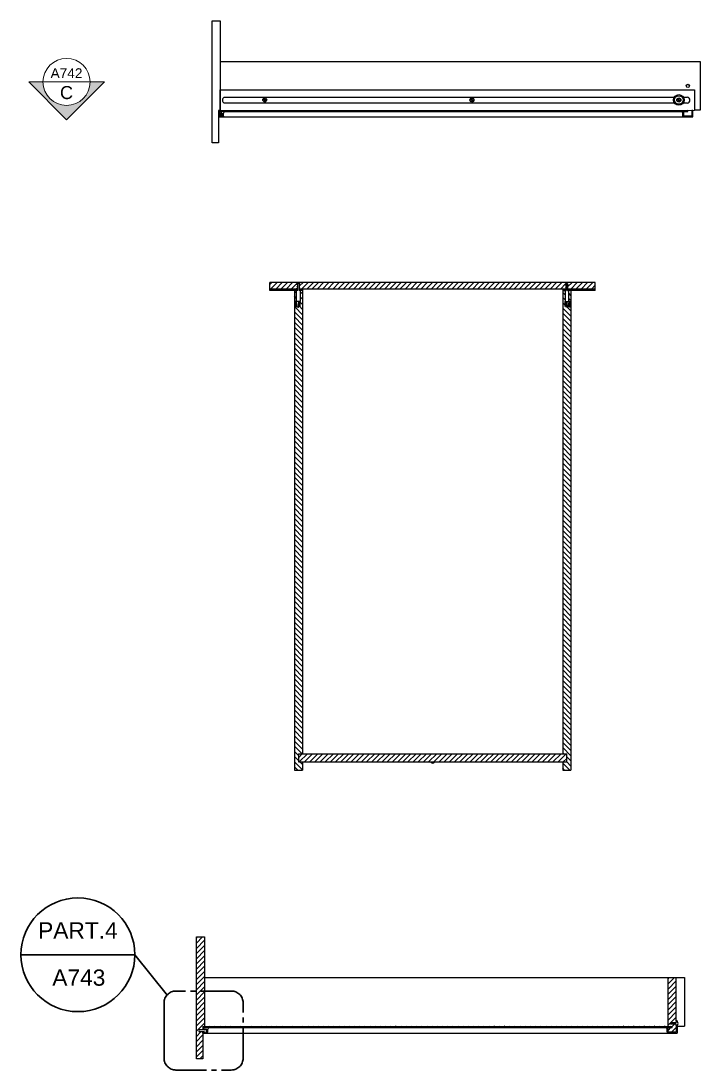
# Model space of a CAD drawing. Header units: inches. Extents: x 217 to 997, y -361 to 611.
# Drawn here: x 342.6 to 426.1, y 342.1 to 471.2 of the extents above; entities that cross this region are included whole.
import ezdxf
from ezdxf.enums import TextEntityAlignment as Align

# ---------------------------------------------------------------- set-up
doc = ezdxf.new("R2010")
doc.units = ezdxf.units.IN
doc.header["$MEASUREMENT"] = 0
doc.linetypes.add('ACAD_ISO04W100', pattern=[30, 24, -3, 0, -3])
doc.linetypes.add('CENTER2', pattern=[1.125, 0.75, -0.125, 0.125, -0.125])
doc.layers.add('A-ANNO-SYMB', color=3, linetype='Continuous', lineweight=18)
doc.layers.add('A-SECT A-MCUT', color=7, linetype='Continuous', lineweight=35)
doc.layers.add('assi', color=4, linetype='ACAD_ISO04W100')
doc.layers.add('viti', color=6, linetype='Continuous')
doc.styles.add('ARIAL', font='arial.ttf')
doc.styles.get("Standard").update_dxf_attribs({"font": 'arial.ttf'})

# ---------------------------------------------------------------- blocks, each defined once
blk = doc.blocks.new('SYMBOL')
at = {"layer": 'A-ANNO-SYMB', "linetype": 'Continuous', "lineweight": 20}
h = blk.add_hatch(color=256, dxfattribs=at)
h.dxf.hatch_style = 1
h.paths.add_polyline_path([(11.2063, 4.9481), (11.316, 4.9481, -1), (11.678, 4.9481), (11.7877, 4.9481), (11.497, 5.2405)])
at = {"linetype": 'Continuous', "lineweight": 20}
blk.add_line((11.316, 4.9481), (11.678, 4.9481), dxfattribs=at)
at = {"layer": 'A-ANNO-SYMB', "linetype": 'Continuous', "lineweight": 20}
for p, q in [((11.2063, 4.9481), (11.497, 5.2405)), ((11.7877, 4.9481), (11.497, 5.2405)), ((11.316, 4.9481), (11.2063, 4.9481)), ((11.678, 4.9481), (11.7877, 4.9481))]:
    blk.add_line(p, q, dxfattribs=at)
blk.add_circle((11.497, 4.9481), 0.181, dxfattribs=at)
for tag, p in [('TAVOLA', (11.497, 5.08)), ('SEZIONE', (11.497, 4.9181))]:
    blk.add_attdef(tag, text='', height=0.1, dxfattribs=at).set_placement(p, align=Align.TOP_CENTER)

msp = doc.modelspace()

# ---------------------------------------------------------------- linework, layer by layer
for p, q in [((366.13, 456.23), (366.13, 471.23)), ((366.13, 471.23), (367.13, 471.23)), ((367.13, 471.23), (367.13, 460.23)), ((367.13, 466.23), (426.13, 466.23)), ((426.13, 466.23), (426.13, 460.26)), ((367.13, 460.23), (367.13, 462.76)), ((366.93, 460.23), (424.63, 460.26)), ((367.13, 460.23), (366.93, 460.23)), ((366.93, 460.23), (366.93, 456.23)), ((367.68, 460.08), (366.93, 460.08)), ((367.13, 460.23), (425.46, 460.26)), ((367.68, 460.08), (423.87, 460.08)), ((423.87, 460.08), (424.63, 460.08)), ((424.13, 459.52), (424.13, 460.08)), ((424.63, 460.08), (424.63, 460.26)), ((425.13, 460.26), (425.13, 459.52)), ((425.13, 460.26), (425.23, 460.26)), ((426.13, 460.26), (425.46, 460.26)), ((425.13, 459.52), (424.13, 459.52)), ((366.93, 456.23), (366.13, 456.23)), ((413.25, 439.05), (373.25, 439.05)), ((373.25, 438.05), (373.25, 439.05)), ((413.25, 438.05), (413.25, 439.05)), ((376.66, 438.25), (373.25, 438.25)), ((376.66, 438.05), (373.25, 438.05)), ((376.25, 438.05), (376.25, 379.05)), ((377.25, 438.05), (376.85, 438.05)), ((409.6, 438.25), (376.91, 438.25)), ((377.25, 438.25), (377.25, 381.05)), ((409.25, 438.25), (409.25, 381.05)), ((409.66, 438.05), (409.25, 438.05)), ((409.25, 438.05), (409.66, 438.05)), ((413.25, 438.25), (409.85, 438.25)), ((413.25, 438.05), (409.85, 438.05)), ((410.25, 438.05), (410.25, 379.05)), ((376.75, 381.05), (409.75, 381.05)), ((376.75, 381.05), (376.75, 380.05)), ((409.75, 380.05), (409.75, 381.05)), ((376.75, 380.05), (409.75, 380.05)), ((377.25, 380.05), (377.25, 379.05)), ((409.25, 380.05), (409.25, 379.05)), ((376.25, 379.05), (377.25, 379.05)), ((409.25, 379.05), (410.25, 379.05)), ((364.2, 358.52), (365.2, 358.52)), ((364.2, 343.52), (364.2, 358.52)), ((365.2, 358.52), (365.2, 347.52)), ((365.2, 353.52), (424.2, 353.52)), ((422.2, 347.54), (422.2, 353.52)), ((423.2, 348.2), (423.2, 353.52)), ((424.2, 353.52), (424.2, 347.54)), ((365, 347.52), (422.7, 347.54)), ((365, 347.52), (365, 347.1)), ((365.76, 347.37), (365.1, 347.37)), ((421.94, 347.37), (422.7, 347.37)), ((422.2, 346.8), (422.2, 347.37)), ((422.7, 347.37), (422.7, 347.54)), ((423.2, 348.2), (423.2, 348.09)), ((423.2, 347.62), (423.2, 346.8)), ((423.3, 347.54), (424.2, 347.54)), ((365, 346.84), (365, 343.52)), ((423.2, 346.8), (422.2, 346.8)), ((365, 343.52), (364.2, 343.52))]:
    msp.add_line(p, q)
at = {"layer": 'A-SECT A-MCUT'}
for p, q in [((342.63, 356.33), (356.63, 356.33)), ((356.63, 356.33), (360.65, 351.33))]:
    msp.add_line(p, q, dxfattribs=at)
at = {"layer": 'A-SECT A-MCUT', "linetype": 'CENTER2', "ltscale": 5}
for p, q in [((368.49, 351.87), (361.68, 351.87)), ((360.22, 350.41), (360.22, 343.61)), ((360.22, 343.61), (360.22, 350.41)), ((369.94, 343.61), (369.94, 350.41)), ((361.68, 342.15), (368.49, 342.15))]:
    msp.add_line(p, q, dxfattribs=at)
at = {"layer": 'A-SECT A-MCUT'}
msp.add_circle((349.63, 356.33), 7, dxfattribs=at)
at = {"layer": 'A-SECT A-MCUT', "linetype": 'CENTER2', "ltscale": 5}
for centre, start, end in [((361.68, 350.41), 90, 180), ((368.49, 350.41), 0, 90), ((361.68, 343.61), 180, 270), ((368.49, 343.61), 270, 0)]:
    msp.add_arc(centre, 1.46, start, end, dxfattribs=at)
at = {"layer": 'assi', "linetype": 'Continuous'}
for p, q in [((373.25, 438.81), (373.49, 439.05)), ((373.32, 438.25), (374.12, 439.05)), ((373.96, 438.25), (374.76, 439.05)), ((374.6, 438.25), (375.4, 439.05)), ((375.23, 438.25), (376.03, 439.05)), ((375.87, 438.25), (376.67, 439.05)), ((376.93, 438.67), (377.31, 439.05)), ((377.14, 438.25), (377.94, 439.05)), ((377.78, 438.25), (378.58, 439.05)), ((378.41, 438.25), (379.21, 439.05)), ((379.05, 438.25), (379.85, 439.05)), ((379.69, 438.25), (380.49, 439.05)), ((380.32, 438.25), (381.12, 439.05)), ((380.96, 438.25), (381.76, 439.05)), ((381.6, 438.25), (382.4, 439.05)), ((382.23, 438.25), (383.03, 439.05)), ((382.87, 438.25), (383.67, 439.05)), ((383.51, 438.25), (384.31, 439.05)), ((384.14, 438.25), (384.94, 439.05)), ((384.78, 438.25), (385.58, 439.05)), ((385.42, 438.25), (386.22, 439.05)), ((386.05, 438.25), (386.85, 439.05)), ((386.69, 438.25), (387.49, 439.05)), ((387.32, 438.25), (388.12, 439.05)), ((387.96, 438.25), (388.76, 439.05)), ((388.6, 438.25), (389.4, 439.05)), ((389.23, 438.25), (390.03, 439.05)), ((389.87, 438.25), (390.67, 439.05)), ((390.51, 438.25), (391.31, 439.05)), ((391.14, 438.25), (391.94, 439.05)), ((391.78, 438.25), (392.58, 439.05)), ((392.42, 438.25), (393.22, 439.05)), ((393.05, 438.25), (393.85, 439.05)), ((393.69, 438.25), (394.49, 439.05)), ((394.32, 438.25), (395.12, 439.05)), ((394.96, 438.25), (395.76, 439.05)), ((395.6, 438.25), (396.4, 439.05)), ((396.23, 438.25), (397.03, 439.05)), ((396.87, 438.25), (397.67, 439.05)), ((397.51, 438.25), (398.31, 439.05)), ((398.14, 438.25), (398.94, 439.05)), ((398.78, 438.25), (399.58, 439.05)), ((399.42, 438.25), (400.22, 439.05)), ((400.05, 438.25), (400.85, 439.05)), ((400.69, 438.25), (401.49, 439.05)), ((401.33, 438.25), (402.13, 439.05)), ((401.96, 438.25), (402.76, 439.05)), ((402.6, 438.25), (403.4, 439.05)), ((403.23, 438.25), (404.03, 439.05)), ((403.87, 438.25), (404.67, 439.05)), ((404.51, 438.25), (405.31, 439.05)), ((405.14, 438.25), (405.94, 439.05)), ((405.78, 438.25), (406.58, 439.05)), ((406.42, 438.25), (407.22, 439.05)), ((407.05, 438.25), (407.85, 439.05)), ((407.69, 438.25), (408.49, 439.05)), ((408.33, 438.25), (409.13, 439.05)), ((408.96, 438.25), (409.6, 438.88)), ((409.62, 438.91), (409.76, 439.05)), ((409.85, 438.5), (410.4, 439.05)), ((410.23, 438.25), (411.03, 439.05)), ((410.87, 438.25), (411.67, 439.05)), ((411.51, 438.25), (412.31, 439.05)), ((412.14, 438.25), (412.94, 439.05)), ((376.53, 437.73), (376.25, 438)), ((376.51, 438.25), (376.61, 438.35)), ((376.85, 438.59), (376.92, 438.67)), ((377.25, 437.64), (376.98, 437.91)), ((409.53, 437.55), (409.25, 437.82)), ((409.6, 438.25), (409.66, 438.31)), ((410.25, 437.46), (409.98, 437.73)), ((412.78, 438.25), (413.25, 438.72)), ((376.53, 437.09), (376.25, 437.36)), ((376.26, 436.73), (376.25, 436.73)), ((377.25, 437), (376.98, 437.28)), ((377.25, 436.36), (376.98, 436.64)), ((409.53, 436.91), (409.25, 437.19)), ((409.55, 436.25), (409.25, 436.55)), ((410.25, 436.82), (409.98, 437.1)), ((377.25, 434.46), (376.25, 435.46)), ((377.25, 435.09), (376.35, 436)), ((377.25, 435.73), (376.82, 436.17)), ((410.25, 434.91), (409.25, 435.91)), ((410.25, 434.28), (409.25, 435.28)), ((409.72, 436.08), (409.59, 436.21)), ((410.25, 435.55), (409.8, 436)), ((377.25, 433.82), (376.25, 434.82)), ((377.25, 433.18), (376.25, 434.18)), ((410.25, 433.64), (409.25, 434.64)), ((410.25, 433), (409.25, 434)), ((377.25, 432.55), (376.25, 433.55)), ((377.25, 431.91), (376.25, 432.91)), ((410.25, 432.37), (409.25, 433.37)), ((410.25, 431.73), (409.25, 432.73)), ((377.25, 431.27), (376.25, 432.27)), ((377.25, 430.64), (376.25, 431.64)), ((410.25, 431.09), (409.25, 432.09)), ((410.25, 430.46), (409.25, 431.46)), ((377.25, 430), (376.25, 431)), ((377.25, 429.36), (376.25, 430.36)), ((410.25, 429.82), (409.25, 430.82)), ((410.25, 429.19), (409.25, 430.19)), ((377.25, 428.73), (376.25, 429.73)), ((377.25, 428.09), (376.25, 429.09)), ((410.25, 428.55), (409.25, 429.55)), ((410.25, 427.91), (409.25, 428.91)), ((377.25, 427.46), (376.25, 428.46)), ((377.25, 426.82), (376.25, 427.82)), ((410.25, 427.28), (409.25, 428.28)), ((410.25, 426.64), (409.25, 427.64)), ((377.25, 426.18), (376.25, 427.18)), ((377.25, 425.55), (376.25, 426.55)), ((410.25, 426), (409.25, 427)), ((410.25, 425.37), (409.25, 426.37)), ((377.25, 424.91), (376.25, 425.91)), ((377.25, 424.27), (376.25, 425.27)), ((410.25, 424.73), (409.25, 425.73)), ((410.25, 424.09), (409.25, 425.09)), ((377.25, 423.64), (376.25, 424.64)), ((377.25, 423), (376.25, 424)), ((410.25, 423.46), (409.25, 424.46)), ((410.25, 422.82), (409.25, 423.82)), ((377.25, 422.36), (376.25, 423.36)), ((377.25, 421.73), (376.25, 422.73)), ((410.25, 422.19), (409.25, 423.19)), ((410.25, 421.55), (409.25, 422.55)), ((377.25, 421.09), (376.25, 422.09)), ((377.25, 420.46), (376.25, 421.46)), ((377.25, 419.82), (376.25, 420.82)), ((410.25, 420.91), (409.25, 421.91)), ((410.25, 420.28), (409.25, 421.28)), ((377.25, 419.18), (376.25, 420.18)), ((377.25, 418.55), (376.25, 419.55)), ((410.25, 419.64), (409.25, 420.64)), ((410.25, 419), (409.25, 420)), ((377.25, 417.91), (376.25, 418.91)), ((377.25, 417.27), (376.25, 418.27)), ((410.25, 418.37), (409.25, 419.37)), ((410.25, 417.73), (409.25, 418.73)), ((377.25, 416.64), (376.25, 417.64)), ((377.25, 416), (376.25, 417)), ((410.25, 417.09), (409.25, 418.09)), ((410.25, 416.46), (409.25, 417.46)), ((377.25, 415.36), (376.25, 416.36)), ((377.25, 414.73), (376.25, 415.73)), ((410.25, 415.82), (409.25, 416.82)), ((410.25, 415.18), (409.25, 416.18)), ((377.25, 414.09), (376.25, 415.09)), ((377.25, 413.45), (376.25, 414.45)), ((410.25, 414.55), (409.25, 415.55)), ((410.25, 413.91), (409.25, 414.91)), ((377.25, 412.82), (376.25, 413.82)), ((377.25, 412.18), (376.25, 413.18)), ((410.25, 413.28), (409.25, 414.28)), ((410.25, 412.64), (409.25, 413.64)), ((377.25, 411.55), (376.25, 412.55)), ((377.25, 410.91), (376.25, 411.91)), ((410.25, 412), (409.25, 413)), ((410.25, 411.37), (409.25, 412.37)), ((377.25, 410.27), (376.25, 411.27)), ((377.25, 409.64), (376.25, 410.64)), ((410.25, 410.73), (409.25, 411.73)), ((410.25, 410.09), (409.25, 411.09)), ((377.25, 409), (376.25, 410)), ((377.25, 408.36), (376.25, 409.36)), ((410.25, 409.46), (409.25, 410.46)), ((410.25, 408.82), (409.25, 409.82)), ((377.25, 407.73), (376.25, 408.73)), ((377.25, 407.09), (376.25, 408.09)), ((410.25, 408.18), (409.25, 409.18)), ((410.25, 407.55), (409.25, 408.55)), ((410.25, 406.91), (409.25, 407.91)), ((377.25, 406.45), (376.25, 407.45)), ((377.25, 405.82), (376.25, 406.82)), ((410.25, 406.28), (409.25, 407.28)), ((410.25, 405.64), (409.25, 406.64)), ((377.25, 405.18), (376.25, 406.18)), ((377.25, 404.55), (376.25, 405.55)), ((410.25, 405), (409.25, 406)), ((410.25, 404.37), (409.25, 405.37)), ((377.25, 403.91), (376.25, 404.91)), ((377.25, 403.27), (376.25, 404.27)), ((410.25, 403.73), (409.25, 404.73)), ((410.25, 403.09), (409.25, 404.09)), ((377.25, 402.64), (376.25, 403.64)), ((377.25, 402), (376.25, 403)), ((410.25, 402.46), (409.25, 403.46)), ((410.25, 401.82), (409.25, 402.82)), ((377.25, 401.36), (376.25, 402.36)), ((377.25, 400.73), (376.25, 401.73)), ((410.25, 401.18), (409.25, 402.18)), ((410.25, 400.55), (409.25, 401.55)), ((377.25, 400.09), (376.25, 401.09)), ((377.25, 399.45), (376.25, 400.45)), ((410.25, 399.91), (409.25, 400.91)), ((410.25, 399.27), (409.25, 400.27)), ((377.25, 398.82), (376.25, 399.82)), ((377.25, 398.18), (376.25, 399.18)), ((410.25, 398.64), (409.25, 399.64)), ((410.25, 398), (409.25, 399)), ((377.25, 397.54), (376.25, 398.54)), ((377.25, 396.91), (376.25, 397.91)), ((410.25, 397.37), (409.25, 398.37)), ((410.25, 396.73), (409.25, 397.73)), ((377.25, 396.27), (376.25, 397.27)), ((377.25, 395.64), (376.25, 396.64)), ((410.25, 396.09), (409.25, 397.09)), ((410.25, 395.46), (409.25, 396.46)), ((377.25, 395), (376.25, 396)), ((377.25, 394.36), (376.25, 395.36)), ((410.25, 394.82), (409.25, 395.82)), ((410.25, 394.18), (409.25, 395.18)), ((377.25, 393.73), (376.25, 394.73)), ((377.25, 393.09), (376.25, 394.09)), ((410.25, 393.55), (409.25, 394.55)), ((410.25, 392.91), (409.25, 393.91)), ((377.25, 392.45), (376.25, 393.45)), ((377.25, 391.82), (376.25, 392.82)), ((410.25, 392.27), (409.25, 393.27)), ((410.25, 391.64), (409.25, 392.64)), ((377.25, 391.18), (376.25, 392.18)), ((377.25, 390.54), (376.25, 391.54)), ((410.25, 391), (409.25, 392)), ((410.25, 390.37), (409.25, 391.37)), ((377.25, 389.91), (376.25, 390.91)), ((377.25, 389.27), (376.25, 390.27)), ((410.25, 389.73), (409.25, 390.73)), ((410.25, 389.09), (409.25, 390.09)), ((377.25, 388.64), (376.25, 389.64)), ((377.25, 388), (376.25, 389)), ((410.25, 388.46), (409.25, 389.46)), ((410.25, 387.82), (409.25, 388.82)), ((377.25, 387.36), (376.25, 388.36)), ((377.25, 386.73), (376.25, 387.73)), ((410.25, 387.18), (409.25, 388.18)), ((410.25, 386.55), (409.25, 387.55)), ((377.25, 386.09), (376.25, 387.09)), ((377.25, 385.45), (376.25, 386.45)), ((410.25, 385.91), (409.25, 386.91)), ((410.25, 385.27), (409.25, 386.27)), ((377.25, 384.82), (376.25, 385.82)), ((377.25, 384.18), (376.25, 385.18)), ((410.25, 384.64), (409.25, 385.64)), ((410.25, 384), (409.25, 385)), ((377.25, 383.54), (376.25, 384.54)), ((377.25, 382.91), (376.25, 383.91)), ((410.25, 383.36), (409.25, 384.36)), ((410.25, 382.73), (409.25, 383.73)), ((377.25, 382.27), (376.25, 383.27)), ((377.25, 381.63), (376.25, 382.63)), ((410.25, 382.09), (409.25, 383.09)), ((410.25, 381.46), (409.25, 382.46)), ((377.21, 381.05), (376.25, 382)), ((376.75, 380.86), (376.25, 381.36)), ((376.75, 380.58), (377.22, 381.05)), ((376.85, 380.05), (377.85, 381.05)), ((377.49, 380.05), (378.49, 381.05)), ((378.13, 380.05), (379.13, 381.05)), ((378.76, 380.05), (379.76, 381.05)), ((379.4, 380.05), (380.4, 381.05)), ((380.04, 380.05), (381.04, 381.05)), ((380.67, 380.05), (381.67, 381.05)), ((381.31, 380.05), (382.31, 381.05)), ((381.95, 380.05), (382.95, 381.05)), ((382.58, 380.05), (383.58, 381.05)), ((383.22, 380.05), (384.22, 381.05)), ((383.85, 380.05), (384.85, 381.05)), ((384.49, 380.05), (385.49, 381.05)), ((385.13, 380.05), (386.13, 381.05)), ((385.76, 380.05), (386.76, 381.05)), ((386.4, 380.05), (387.4, 381.05)), ((387.04, 380.05), (388.04, 381.05)), ((387.67, 380.05), (388.67, 381.05)), ((388.31, 380.05), (389.31, 381.05)), ((388.95, 380.05), (389.95, 381.05)), ((389.58, 380.05), (390.58, 381.05)), ((390.22, 380.05), (391.22, 381.05)), ((390.85, 380.05), (391.85, 381.05)), ((391.49, 380.05), (392.49, 381.05)), ((392.13, 380.05), (393.13, 381.05)), ((392.76, 380.05), (393.76, 381.05)), ((393.4, 380.05), (394.4, 381.05)), ((394.04, 380.05), (395.04, 381.05)), ((394.67, 380.05), (395.67, 381.05)), ((395.31, 380.05), (396.31, 381.05)), ((395.95, 380.05), (396.95, 381.05)), ((396.58, 380.05), (397.58, 381.05)), ((397.22, 380.05), (398.22, 381.05)), ((397.86, 380.05), (398.86, 381.05)), ((398.49, 380.05), (399.49, 381.05)), ((399.13, 380.05), (400.13, 381.05)), ((399.76, 380.05), (400.76, 381.05)), ((400.4, 380.05), (401.4, 381.05)), ((401.04, 380.05), (402.04, 381.05)), ((401.67, 380.05), (402.67, 381.05)), ((402.31, 380.05), (403.31, 381.05)), ((402.95, 380.05), (403.95, 381.05)), ((403.58, 380.05), (404.58, 381.05)), ((404.22, 380.05), (405.22, 381.05)), ((404.86, 380.05), (405.86, 381.05)), ((405.49, 380.05), (406.49, 381.05)), ((406.13, 380.05), (407.13, 381.05)), ((406.76, 380.05), (407.76, 381.05)), ((407.4, 380.05), (408.4, 381.05)), ((408.04, 380.05), (409.04, 381.05)), ((408.67, 380.05), (409.67, 381.05)), ((410.25, 380.82), (409.25, 381.82)), ((409.39, 381.05), (409.25, 381.18)), ((376.75, 380.23), (376.25, 380.73)), ((377.25, 379.09), (376.25, 380.09)), ((377.25, 379.73), (376.93, 380.05)), ((410.12, 379.05), (409.25, 379.91)), ((409.31, 380.05), (409.75, 380.49)), ((410.25, 380.18), (409.75, 380.68)), ((410.25, 379.55), (409.75, 380.05)), ((376.66, 379.05), (376.25, 379.45)), ((409.48, 379.05), (409.25, 379.27)), ((364.2, 358.39), (364.34, 358.52)), ((364.2, 357.75), (364.97, 358.52)), ((364.2, 357.11), (365.2, 358.11)), ((364.2, 356.48), (365.2, 357.48)), ((364.2, 355.84), (365.2, 356.84)), ((364.2, 355.2), (365.2, 356.2)), ((364.2, 354.57), (365.2, 355.57)), ((364.2, 353.93), (365.2, 354.93)), ((364.2, 353.29), (365.2, 354.29)), ((364.2, 352.66), (365.2, 353.66)), ((364.2, 352.02), (365.2, 353.02)), ((422.2, 353.38), (422.34, 353.52)), ((422.2, 352.75), (422.98, 353.52)), ((422.2, 352.11), (423.2, 353.11)), ((422.2, 351.47), (423.2, 352.47)), ((364.2, 351.38), (365.2, 352.38)), ((364.2, 350.75), (365.2, 351.75)), ((364.2, 350.11), (365.2, 351.11)), ((422.2, 350.84), (423.2, 351.84)), ((422.2, 350.2), (423.2, 351.2)), ((364.2, 349.48), (365.2, 350.48)), ((364.2, 348.84), (365.2, 349.84)), ((422.2, 349.56), (423.2, 350.56)), ((422.2, 348.93), (423.2, 349.93)), ((364.2, 348.2), (365.2, 349.2)), ((364.2, 347.57), (365.2, 348.57)), ((422.2, 348.29), (423.2, 349.29)), ((422.2, 347.65), (423.2, 348.65)), ((364.2, 346.93), (365.2, 347.93)), ((365.32, 347.37), (365.17, 347.52)), ((365.96, 347.37), (365.8, 347.52)), ((366.59, 347.37), (366.44, 347.52)), ((367.23, 347.37), (367.08, 347.52)), ((367.86, 347.37), (367.71, 347.52)), ((368.5, 347.37), (368.35, 347.52)), ((369.14, 347.37), (368.99, 347.52)), ((369.77, 347.37), (369.62, 347.52)), ((370.41, 347.37), (370.26, 347.52)), ((371.05, 347.37), (370.89, 347.52)), ((371.68, 347.37), (371.53, 347.52)), ((372.32, 347.37), (372.17, 347.52)), ((372.96, 347.37), (372.8, 347.52)), ((373.59, 347.37), (373.44, 347.52)), ((374.23, 347.37), (374.07, 347.52)), ((374.86, 347.37), (374.71, 347.52)), ((375.5, 347.37), (375.35, 347.52)), ((376.14, 347.37), (375.98, 347.52)), ((376.77, 347.37), (376.62, 347.52)), ((377.41, 347.37), (377.25, 347.52)), ((378.05, 347.37), (377.89, 347.52)), ((378.68, 347.37), (378.53, 347.52)), ((379.32, 347.37), (379.16, 347.52)), ((379.96, 347.37), (379.8, 347.52)), ((380.59, 347.37), (380.43, 347.52)), ((381.23, 347.37), (381.07, 347.52)), ((381.87, 347.37), (381.71, 347.52)), ((382.5, 347.37), (382.34, 347.53)), ((383.14, 347.37), (382.98, 347.53)), ((383.77, 347.37), (383.62, 347.53)), ((384.41, 347.37), (384.25, 347.53)), ((385.05, 347.37), (384.89, 347.53)), ((385.68, 347.37), (385.52, 347.53)), ((386.32, 347.37), (386.16, 347.53)), ((386.96, 347.37), (386.8, 347.53)), ((387.59, 347.37), (387.43, 347.53)), ((388.23, 347.37), (388.07, 347.53)), ((388.87, 347.37), (388.7, 347.53)), ((389.5, 347.37), (389.34, 347.53)), ((390.14, 347.37), (389.98, 347.53)), ((390.77, 347.37), (390.61, 347.53)), ((391.41, 347.37), (391.25, 347.53)), ((392.05, 347.37), (391.88, 347.53)), ((392.68, 347.37), (392.52, 347.53)), ((393.32, 347.37), (393.16, 347.53)), ((393.96, 347.37), (393.79, 347.53)), ((394.59, 347.37), (394.43, 347.53)), ((395.23, 347.37), (395.07, 347.53)), ((395.87, 347.37), (395.7, 347.53)), ((396.5, 347.37), (396.34, 347.53)), ((397.14, 347.37), (396.97, 347.53)), ((397.77, 347.37), (397.61, 347.53)), ((398.41, 347.37), (398.25, 347.53)), ((399.05, 347.37), (398.88, 347.53)), ((399.68, 347.37), (399.52, 347.53)), ((400.32, 347.37), (400.15, 347.53)), ((400.96, 347.37), (400.79, 347.53)), ((401.59, 347.37), (401.43, 347.53)), ((402.23, 347.37), (402.06, 347.53)), ((402.87, 347.37), (402.7, 347.53)), ((403.5, 347.37), (403.33, 347.54)), ((404.14, 347.37), (403.97, 347.54)), ((404.78, 347.37), (404.61, 347.54)), ((405.41, 347.37), (405.24, 347.54)), ((406.05, 347.37), (405.88, 347.54)), ((406.68, 347.37), (406.51, 347.54)), ((407.32, 347.37), (407.15, 347.54)), ((407.96, 347.37), (407.79, 347.54)), ((408.59, 347.37), (408.42, 347.54)), ((409.23, 347.37), (409.06, 347.54)), ((409.87, 347.37), (409.7, 347.54)), ((410.5, 347.37), (410.33, 347.54)), ((411.14, 347.37), (410.97, 347.54)), ((411.78, 347.37), (411.6, 347.54)), ((412.41, 347.37), (412.24, 347.54)), ((413.05, 347.37), (412.88, 347.54)), ((413.68, 347.37), (413.51, 347.54)), ((414.32, 347.37), (414.15, 347.54)), ((414.96, 347.37), (414.78, 347.54)), ((415.59, 347.37), (415.42, 347.54)), ((416.23, 347.37), (416.06, 347.54)), ((416.87, 347.37), (416.69, 347.54)), ((417.5, 347.37), (417.33, 347.54)), ((418.14, 347.37), (417.96, 347.54)), ((418.78, 347.37), (418.6, 347.54)), ((419.41, 347.37), (419.24, 347.54)), ((420.05, 347.37), (419.87, 347.54)), ((420.69, 347.37), (420.51, 347.54)), ((421.32, 347.37), (421.15, 347.54)), ((421.96, 347.37), (421.78, 347.54)), ((422.2, 347.02), (422.55, 347.37)), ((422.59, 347.37), (422.42, 347.54)), ((422.63, 346.8), (423.2, 347.38)), ((422.7, 347.52), (422.98, 347.79)), ((423.13, 347.94), (423.2, 348.02)), ((364.2, 346.29), (364.75, 346.84)), ((364.2, 345.66), (365, 346.46)), ((364.2, 345.02), (365, 345.82)), ((364.2, 344.38), (365, 345.18)), ((364.2, 343.75), (365, 344.55)), ((364.61, 343.52), (365, 343.91))]:
    msp.add_line(p, q, dxfattribs=at)
at = {"layer": 'viti'}
for p, q in [((367.13, 462.76), (425.46, 462.76)), ((425.46, 462.76), (425.46, 460.26)), ((367.63, 461.85), (422.96, 461.85)), ((367.63, 461.14), (422.98, 461.14)), ((372.59, 461.55), (372.46, 461.55)), ((372.46, 461.55), (372.46, 461.51)), ((372.59, 461.51), (372.46, 461.51)), ((372.59, 461.55), (372.59, 461.68)), ((372.59, 461.68), (372.63, 461.68)), ((372.59, 461.51), (372.59, 461.38)), ((372.63, 461.38), (372.59, 461.38)), ((372.63, 461.55), (372.63, 461.68)), ((372.63, 461.55), (372.76, 461.55)), ((372.63, 461.51), (372.76, 461.51)), ((372.63, 461.51), (372.63, 461.38)), ((372.76, 461.51), (372.76, 461.55)), ((398.06, 461.53), (397.93, 461.53)), ((397.93, 461.53), (397.93, 461.49)), ((398.06, 461.49), (397.93, 461.49)), ((398.06, 461.53), (398.06, 461.66)), ((398.06, 461.66), (398.1, 461.66)), ((398.06, 461.49), (398.06, 461.36)), ((398.1, 461.36), (398.06, 461.36)), ((398.1, 461.53), (398.1, 461.66)), ((398.1, 461.53), (398.23, 461.53)), ((398.1, 461.49), (398.23, 461.49)), ((398.1, 461.49), (398.1, 461.36)), ((398.23, 461.49), (398.23, 461.53)), ((423.5, 461.53), (423.37, 461.53)), ((423.37, 461.53), (423.37, 461.49)), ((423.5, 461.49), (423.37, 461.49)), ((423.5, 461.53), (423.5, 461.66)), ((423.5, 461.66), (423.54, 461.66)), ((423.5, 461.49), (423.5, 461.36)), ((423.54, 461.36), (423.5, 461.36)), ((423.54, 461.53), (423.54, 461.66)), ((423.54, 461.53), (423.67, 461.53)), ((423.54, 461.49), (423.54, 461.36)), ((423.54, 461.49), (423.67, 461.49)), ((423.67, 461.49), (423.67, 461.53)), ((424.08, 461.85), (424.58, 461.85)), ((424.08, 461.14), (424.58, 461.14)), ((367.03, 460.08), (367.03, 459.55)), ((367.07, 459.81), (367.03, 459.81)), ((367.07, 459.55), (367.03, 459.55)), ((367.03, 459.55), (367.03, 459.52)), ((367.08, 459.76), (367.05, 459.7)), ((367.05, 459.7), (367.05, 459.66)), ((367.05, 459.66), (367.08, 459.6)), ((367.07, 459.81), (367.26, 459.95)), ((367.07, 459.55), (367.07, 459.81)), ((367.11, 459.52), (367.07, 459.55)), ((367.26, 459.8), (367.08, 459.76)), ((367.26, 459.71), (367.08, 459.7)), ((367.08, 459.66), (367.26, 459.65)), ((367.08, 459.6), (367.26, 459.56)), ((367.26, 459.94), (367.26, 459.52)), ((367.32, 459.92), (367.32, 459.52)), ((367.53, 459.52), (367.53, 459.89)), ((424.02, 459.52), (424.02, 459.89)), ((425.23, 459.42), (425.23, 460.26)), ((366.93, 459.42), (425.23, 459.42)), ((367.03, 459.52), (367.11, 459.52)), ((367.11, 459.52), (367.53, 459.52)), ((367.53, 459.52), (367.53, 459.52)), ((367.53, 459.52), (367.53, 459.42)), ((424.02, 459.52), (424.13, 459.52)), ((376.66, 438.83), (376.66, 438.91)), ((376.85, 438.91), (376.85, 438.9)), ((376.85, 438.9), (376.89, 438.91)), ((376.89, 438.91), (376.92, 438.89)), ((376.92, 438.89), (376.89, 438.87)), ((409.61, 438.91), (409.59, 438.89)), ((409.59, 438.89), (409.61, 438.87)), ((409.66, 438.9), (409.61, 438.91)), ((409.66, 438.91), (409.66, 438.9)), ((409.85, 438.83), (409.85, 438.91)), ((376.66, 438.05), (376.53, 438.05)), ((376.53, 436.73), (376.53, 438.05)), ((376.59, 438.8), (376.61, 438.82)), ((376.61, 438.78), (376.59, 438.8)), ((376.59, 438.59), (376.61, 438.6)), ((376.61, 438.56), (376.59, 438.59)), ((376.59, 438.37), (376.61, 438.39)), ((376.61, 438.35), (376.59, 438.37)), ((376.59, 438.16), (376.61, 438.17)), ((376.61, 438.13), (376.59, 438.16)), ((376.61, 438.82), (376.66, 438.83)), ((376.66, 438.79), (376.61, 438.78)), ((376.61, 438.6), (376.66, 438.62)), ((376.66, 438.58), (376.61, 438.56)), ((376.61, 438.39), (376.66, 438.4)), ((376.66, 438.36), (376.61, 438.35)), ((376.61, 438.17), (376.66, 438.19)), ((376.66, 438.14), (376.61, 438.13)), ((376.66, 438.62), (376.66, 438.79)), ((376.66, 438.4), (376.66, 438.58)), ((376.66, 438.19), (376.66, 438.36)), ((376.66, 438.05), (376.66, 438.14)), ((376.89, 438.87), (376.85, 438.86)), ((376.85, 438.86), (376.85, 438.68)), ((376.85, 438.68), (376.89, 438.7)), ((376.89, 438.66), (376.85, 438.64)), ((376.85, 438.64), (376.85, 438.47)), ((376.85, 438.47), (376.89, 438.48)), ((376.89, 438.44), (376.85, 438.42)), ((376.85, 438.42), (376.85, 438.25)), ((376.85, 438.25), (376.89, 438.26)), ((376.89, 438.22), (376.85, 438.21)), ((376.85, 438.21), (376.85, 438.05)), ((376.98, 438.05), (376.85, 438.05)), ((376.89, 438.7), (376.92, 438.67)), ((376.92, 438.67), (376.89, 438.66)), ((376.89, 438.48), (376.92, 438.45)), ((376.92, 438.45), (376.89, 438.44)), ((376.89, 438.26), (376.92, 438.24)), ((376.92, 438.24), (376.89, 438.22)), ((376.98, 438.05), (376.98, 436.73)), ((409.53, 438.05), (409.66, 438.05)), ((409.53, 438.05), (409.53, 436.73)), ((409.61, 438.7), (409.59, 438.67)), ((409.59, 438.67), (409.61, 438.66)), ((409.61, 438.48), (409.59, 438.45)), ((409.59, 438.45), (409.61, 438.44)), ((409.61, 438.26), (409.59, 438.24)), ((409.59, 438.24), (409.61, 438.22)), ((409.61, 438.87), (409.66, 438.86)), ((409.66, 438.68), (409.61, 438.7)), ((409.61, 438.66), (409.66, 438.64)), ((409.66, 438.47), (409.61, 438.48)), ((409.61, 438.44), (409.66, 438.42)), ((409.66, 438.25), (409.61, 438.26)), ((409.61, 438.22), (409.66, 438.21)), ((409.66, 438.86), (409.66, 438.68)), ((409.66, 438.64), (409.66, 438.47)), ((409.66, 438.42), (409.66, 438.25)), ((409.66, 438.21), (409.66, 438.05)), ((409.89, 438.82), (409.85, 438.83)), ((409.85, 438.62), (409.85, 438.79)), ((409.85, 438.79), (409.89, 438.78)), ((409.89, 438.6), (409.85, 438.62)), ((409.85, 438.4), (409.85, 438.58)), ((409.85, 438.58), (409.89, 438.56)), ((409.89, 438.39), (409.85, 438.4)), ((409.85, 438.19), (409.85, 438.36)), ((409.85, 438.36), (409.89, 438.35)), ((409.89, 438.17), (409.85, 438.19)), ((409.85, 438.05), (409.85, 438.14)), ((409.85, 438.14), (409.89, 438.13)), ((409.85, 438.05), (409.98, 438.05)), ((409.92, 438.8), (409.89, 438.82)), ((409.89, 438.78), (409.92, 438.8)), ((409.92, 438.59), (409.89, 438.6)), ((409.89, 438.56), (409.92, 438.59)), ((409.92, 438.37), (409.89, 438.39)), ((409.89, 438.35), (409.92, 438.37)), ((409.92, 438.16), (409.89, 438.17)), ((409.89, 438.13), (409.92, 438.16)), ((409.98, 436.73), (409.98, 438.05)), ((376.4, 436.73), (376.25, 436.73)), ((376.25, 436.73), (376.25, 436)), ((376.4, 436.73), (376.6, 436.73)), ((376.4, 436.14), (376.4, 436.62)), ((376.98, 436.73), (376.53, 436.73)), ((376.57, 436.35), (376.57, 436.27)), ((376.95, 436.73), (376.6, 436.73)), ((376.75, 436.62), (376.75, 436)), ((376.85, 436.51), (376.85, 436.46)), ((376.85, 436.46), (376.86, 436.46)), ((376.95, 436.09), (376.95, 436.73)), ((409.53, 436.73), (409.98, 436.73)), ((409.55, 436.09), (409.55, 436.73)), ((409.55, 436.73), (409.9, 436.73)), ((409.66, 436.46), (409.65, 436.46)), ((409.66, 436.51), (409.66, 436.46)), ((409.76, 436.62), (409.76, 436)), ((410.1, 436.73), (409.9, 436.73)), ((409.94, 436.35), (409.94, 436.27)), ((410.1, 436.73), (410.25, 436.73)), ((410.1, 436.14), (410.1, 436.62)), ((410.25, 436.73), (410.25, 436)), ((376.25, 436), (376.4, 436)), ((376.4, 436.24), (376.59, 436.24)), ((376.6, 436.14), (376.4, 436.14)), ((376.6, 436.09), (376.4, 436.09)), ((376.4, 436.09), (376.4, 436)), ((376.58, 436.27), (376.57, 436.27)), ((376.6, 436), (376.6, 436.09)), ((376.75, 436), (376.6, 436)), ((376.7, 436), (376.75, 436)), ((376.91, 436.27), (376.75, 436.27)), ((376.95, 436.09), (376.92, 436.09)), ((409.55, 436.09), (409.58, 436.09)), ((409.6, 436.27), (409.76, 436.27)), ((409.8, 436), (409.76, 436)), ((409.76, 436), (409.9, 436)), ((409.9, 436), (409.9, 436.09)), ((409.9, 436.09), (410.1, 436.09)), ((409.91, 436.14), (410.1, 436.14)), ((409.92, 436.27), (409.94, 436.27)), ((410.1, 436.24), (409.92, 436.24)), ((410.1, 436.09), (410.1, 436)), ((410.25, 436), (410.1, 436)), ((393.16, 380.05), (393.13, 379.94)), ((393.24, 380.05), (393.23, 379.92)), ((393.29, 379.92), (393.28, 380.05)), ((393.38, 379.94), (393.35, 380.05)), ((365, 347.37), (365, 347.1)), ((365.1, 347.37), (365, 347.37)), ((365.1, 347.37), (365.1, 347.1)), ((365.76, 347.37), (421.94, 347.37)), ((423.2, 347.94), (422.5, 347.94)), ((423.2, 347.79), (422.5, 347.79)), ((422.56, 347.79), (422.55, 347.77)), ((422.56, 347.96), (422.56, 347.94)), ((422.64, 347.79), (422.64, 347.77)), ((422.65, 347.96), (422.65, 347.94)), ((422.73, 347.79), (422.72, 347.77)), ((422.73, 347.96), (422.73, 347.94)), ((422.81, 347.79), (422.81, 347.77)), ((422.82, 347.96), (422.82, 347.94)), ((422.91, 347.96), (422.9, 347.94)), ((422.9, 347.79), (422.9, 347.77)), ((422.98, 347.79), (422.98, 347.77)), ((422.99, 347.96), (422.99, 347.94)), ((423.07, 347.79), (423.06, 347.77)), ((423.07, 347.96), (423.07, 347.94)), ((423.15, 347.79), (423.15, 347.77)), ((423.16, 347.96), (423.16, 347.94)), ((423.3, 348.2), (423.2, 348.2)), ((423.2, 347.94), (423.2, 348.09)), ((423.2, 347.62), (423.2, 347.79)), ((423.3, 348.2), (423.3, 348.08)), ((423.3, 348.12), (423.3, 348.08)), ((423.3, 347.64), (423.3, 346.7)), ((423.3, 347.64), (423.3, 347.6)), ((365.14, 347.1), (364.53, 347.1)), ((365.14, 346.84), (364.53, 346.84)), ((364.58, 346.84), (364.58, 346.82)), ((364.6, 347.12), (364.6, 347.1)), ((364.67, 346.84), (364.67, 346.82)), ((364.68, 347.12), (364.68, 347.1)), ((364.75, 346.84), (364.75, 346.82)), ((364.77, 347.12), (364.77, 347.1)), ((364.84, 346.84), (364.84, 346.82)), ((364.85, 347.12), (364.85, 347.1)), ((364.92, 346.84), (364.92, 346.82)), ((364.94, 347.12), (364.94, 347.1)), ((365, 346.7), (365, 346.84)), ((365, 346.7), (423.3, 346.7)), ((365.01, 346.84), (365.01, 346.82)), ((365.02, 347.12), (365.02, 347.1)), ((365.1, 346.84), (365.1, 346.8)), ((365.1, 346.8), (365.19, 346.8)), ((365.14, 347.1), (365.34, 347.23)), ((365.34, 346.7), (365.14, 346.84)), ((365.39, 347.21), (365.39, 346.73)), ((365.39, 346.8), (365.6, 346.8)), ((365.5, 346.8), (365.5, 346.7)), ((365.6, 346.8), (365.6, 347.18)), ((365.6, 346.8), (365.6, 346.8)), ((422.1, 346.8), (422.1, 347.18)), ((422.1, 346.8), (422.2, 346.8))]:
    msp.add_line(p, q, dxfattribs=at)
for centre, radius in [((424.63, 463.24), 0.2), ((423.52, 461.51), 0.655), ((372.61, 461.53), 0.249), ((398.08, 461.51), 0.249), ((423.52, 461.51), 0.527), ((423.52, 461.51), 0.249)]:
    msp.add_circle(centre, radius, dxfattribs=at)
for centre, radius, start, end in [((367.81, 461.48), 0.411, 115.8831, 178.1438), ((367.8, 461.5), 0.404, 181.5817, 244.7225), ((424.53, 461.49), 0.359, 277.7583, 82.2417), ((367.13, 459.74), 0.0534, 147.6167, 217.0625), ((367.1, 459.68), 0.0276, 127.6141, 232.3859), ((367.13, 459.63), 0.0581, 146.7855, 206.5918), ((367.27, 459.89), 0.0532, 31.272, 99.9484), ((367.71, 459.9), 0.185, 98.6228, 181.2413), ((423.84, 459.9), 0.185, 358.7587, 81.3772), ((376.75, 438.78), 0.162, 54.753, 125.247), ((409.75, 438.78), 0.162, 54.753, 125.247), ((376.41, 436.51), 0.116, 26.0209, 90.6121), ((374.98, 436.01), 1.62, 8.9499, 19.6566), ((375.21, 436.71), 1.39, 340.111, 346.3604), ((376.73, 436.5), 0.119, 26.6342, 78.3217), ((375.28, 436.01), 1.64, 2.8997, 19.5506), ((374.54, 436.98), 2.42, 345.6886, 345.6993), ((411.22, 436.01), 1.64, 160.4494, 177.1003), ((411.97, 436.98), 2.42, 194.3007, 194.3114), ((409.78, 436.5), 0.119, 101.6783, 153.3658), ((411.53, 436.01), 1.62, 160.3434, 171.0501), ((411.3, 436.71), 1.39, 193.6396, 199.889), ((410.1, 436.51), 0.116, 89.3879, 153.9791), ((375.21, 436.71), 1.39, 329.2321, 333.4862), ((374.98, 436.01), 1.62, 359.5847, 8.9499), ((374.54, 436.98), 2.42, 336.0405, 342.7966), ((411.97, 436.98), 2.42, 197.2034, 203.9595), ((411.53, 436.01), 1.62, 171.0501, 180.4153), ((411.3, 436.71), 1.39, 206.5138, 210.7679), ((393.26, 380.14), 0.237, 203.1627, 238.4364), ((393.26, 380.4), 0.476, 254.6274, 284.4746), ((393.26, 380.14), 0.237, 300.6656, 336.8373), ((365.35, 347.18), 0.0532, 31.272, 99.9484), ((365.79, 347.18), 0.185, 98.6228, 181.2413), ((421.92, 347.18), 0.185, 358.7587, 81.3772), ((422.8, 347.86), 0.306, 165.808, 194.192), ((423.21, 347.86), 0.237, 30.6656, 91.634), ((423.21, 347.86), 0.237, 268.366, 328.4364), ((422.95, 347.86), 0.476, 344.6274, 14.4746), ((364.81, 346.97), 0.306, 154.3722, 205.6278), ((365.35, 346.76), 0.0532, 260.0516, 328.728)]:
    msp.add_arc(centre, radius, start, end, dxfattribs=at)

# ---------------------------------------------------------------- block references
at = {"linetype": 'Continuous', "lineweight": 20}
ref = msp.add_blockref('SYMBOL', (164.28, 542.9), dxfattribs=dict(at, xscale=-16, yscale=16, zscale=16, rotation=180))
ref.add_attrib('SEZIONE', 'C', dxfattribs={"linetype": 'Continuous', "lineweight": 20, "height": 1.6, "style": 'ARIAL'}).set_placement((348.23, 463.22), align=Align.TOP_CENTER)
ref.add_attrib('TAVOLA', 'A742', dxfattribs={"linetype": 'Continuous', "lineweight": 20, "height": 1.2, "style": 'ARIAL'}).set_placement((348.23, 465.41), align=Align.TOP_CENTER)

# ---------------------------------------------------------------- texts
at = {"style": 'ARIAL'}
msp.add_attdef('PART.4', text='1', height=2, dxfattribs=at).set_placement((349.63, 360.33), align=Align.TOP_CENTER)
msp.add_attdef('A743', (346.48, 352.52), '', height=2, dxfattribs=at)

doc.saveas('drawing.dxf')
